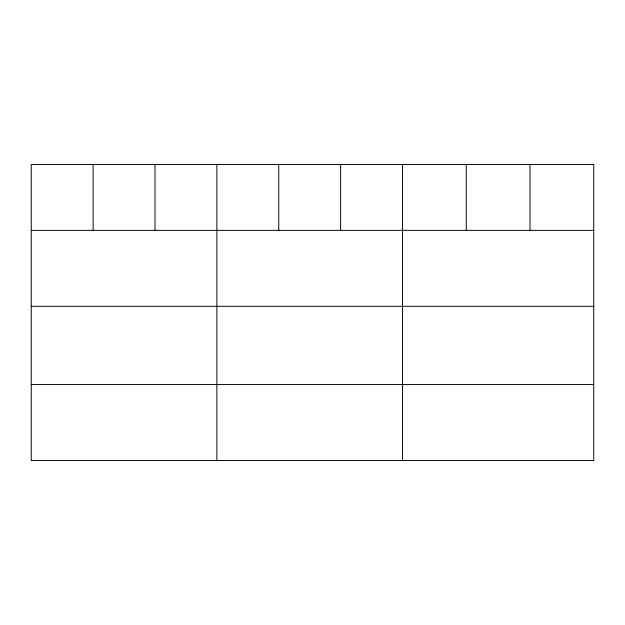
<?xml version="1.0" encoding="UTF-8"?>
<svg xmlns="http://www.w3.org/2000/svg" width="625" height="625" viewBox="0 0 625 625"><rect width="100%" height="100%" fill="white"/><g stroke="black" fill="none" stroke-linecap="round" stroke-linejoin="round"><path stroke-width="0.94" d="M31.25 230.359L593.75 230.359M31.25 306.312L593.75 306.312M31.25 384.57L593.75 384.57M530 164.477L530 230.359M466.25 164.477L466.25 230.359M402.5 164.477L402.5 460.523M340.625 164.477L340.625 230.359M278.75 164.477L278.75 230.359M216.875 164.477L216.875 460.523M155 164.477L155 230.359M93.125 164.477L93.125 230.359M593.75 164.477L31.25 164.477L31.25 460.523L593.75 460.523L593.75 164.477"/></g></svg>
